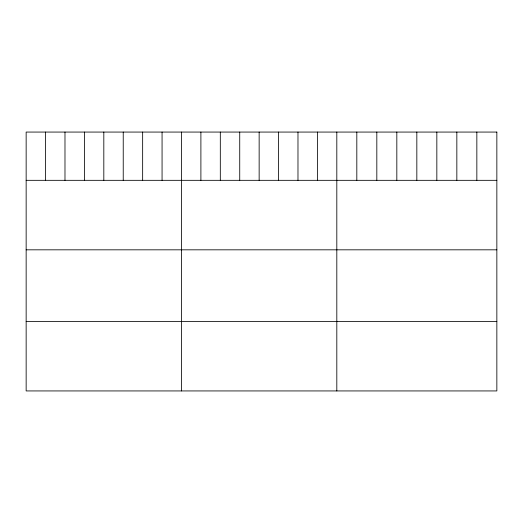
<?xml version="1.0" encoding="UTF-8"?>
<svg xmlns="http://www.w3.org/2000/svg" width="523" height="523" viewBox="0 0 523 523"><rect width="100%" height="100%" fill="white"/><g stroke="black" fill="none" stroke-linecap="round" stroke-linejoin="round"><path stroke-width="0.78" d="M26.15 180.324L496.85 180.324M26.15 249.824L496.85 249.824M26.15 321.429L496.85 321.429M476.845 132.064L476.845 180.324M456.841 132.064L456.841 180.324M436.836 132.064L436.836 180.324M416.831 132.064L416.831 180.324M396.826 132.064L396.826 180.324M376.822 132.064L376.822 180.324M356.817 132.064L356.817 180.324M336.812 132.064L336.812 390.936M317.396 132.064L317.396 180.324M297.979 132.064L297.979 180.324M278.563 132.064L278.563 180.324M259.147 132.064L259.147 180.324M239.73 132.064L239.73 180.324M220.314 132.064L220.314 180.324M200.897 132.064L200.897 180.324M181.481 132.064L181.481 390.936M162.065 132.064L162.065 180.324M142.648 132.064L142.648 180.324M123.232 132.064L123.232 180.324M103.816 132.064L103.816 180.324M84.399 132.064L84.399 180.324M64.983 132.064L64.983 180.324M45.566 132.064L45.566 180.324M496.85 132.064L26.15 132.064L26.15 390.936L496.85 390.936L496.85 132.064"/></g></svg>
